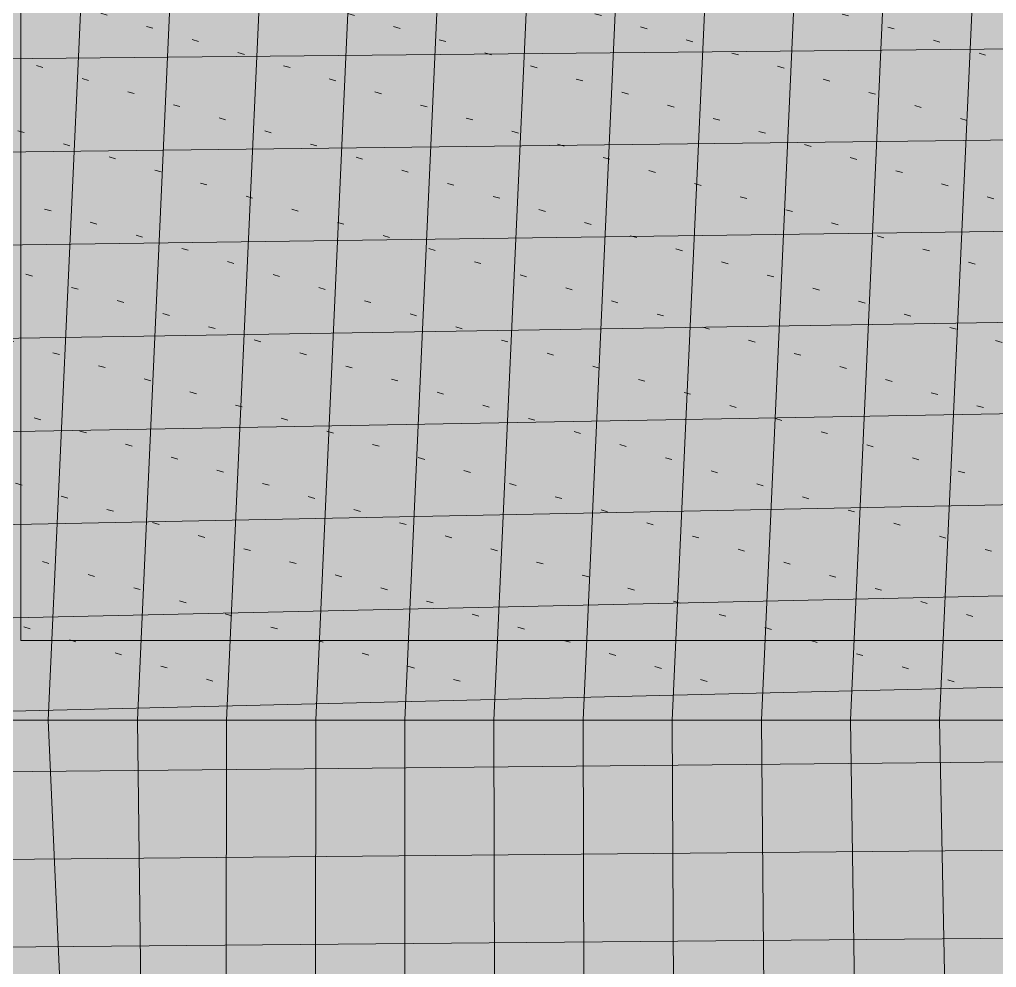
# Model space of a CAD drawing. Header units: millimetres. Extents: x 0 to 1313252738, y -131 to 560100888.
# Drawn here: x 1312565539 to 1312568058, y 560048669 to 560051113 of the extents above; entities that cross this region are included whole.
import ezdxf

# ---------------------------------------------------------------- set-up
doc = ezdxf.new("R2010")
doc.units = ezdxf.units.MM
for name, color, linetype, lineweight in [('005床材(石)', 7, 'Continuous', 0), ('006サウナヒータ-', 7, 'Continuous', 0), ('石ベンチ', 7, 'Continuous', 13), ('石風呂', 7, 'Continuous', 13)]:
    doc.layers.add(name, color=color, linetype=linetype, lineweight=lineweight)
pattern_1 = [(180, (0, 0), (-1.42e-14, -228.6), []), (270, (0, 0), (228.6, -4.26e-14), [])]

msp = doc.modelspace()

# ---------------------------------------------------------------- hatches: boundary and pattern name
at = {"layer": '005床材(石)', "true_color": 0x939598, "transparency": 33554556}
h = msp.add_hatch(color=252, dxfattribs=at)
h.dxf.hatch_style = 1
h.paths.add_polyline_path([(1312568412.575057, 560048538.0683593), (1312570612.575057, 560048538.0683593), (1312570612.575057, 560049306.5683593), (1312565337.575057, 560049306.5683593), (1312565337.575057, 560052136.5683644), (1312563737.575057, 560052136.5683644), (1312563717.575056, 560052136.5683644), (1312563717.575057, 560046968.0683594), (1312563762.575057, 560046968.0683594), (1312564042.575057, 560046968.0683594), (1312564042.575057, 560046943.0683594), (1312563762.575057, 560046943.0683594), (1312563762.575057, 560046738.0683594), (1312564857.575057, 560046738.0683594), (1312564857.575057, 560046943.0683594), (1312564617.575057, 560046943.0683594), (1312564617.575057, 560046968.0683594), (1312565127.575057, 560046968.0683594), (1312565127.575057, 560046943.0683594), (1312564887.575057, 560046943.0683594), (1312564887.575057, 560046738.0683594), (1312565937.575057, 560046738.0683594), (1312565937.575057, 560046943.0683594), (1312565702.575057, 560046943.0683594), (1312565702.575057, 560046968.0683594), (1312565967.575057, 560046968.0683594), (1312565967.575057, 560046738.0683594), (1312568412.575057, 560046738.0683594), (1312568412.575057, 560046838.0683594), (1312568412.575057, 560046938.0683593)])
h.paths.add_polyline_path([(1312567422.575057, 560046013.0683593), (1312568392.698929, 560046013.2606983), (1312568392.698929, 560046033.278542), (1312568392.575057, 560046618.0683594), (1312568392.575057, 560046638.0683593), (1312568412.575057, 560046638.0683593), (1312568412.575057, 560046738.0683594), (1312565967.575057, 560046738.0683594), (1312565967.575057, 560045878.0683593), (1312565967.575057, 560044153.0683593), (1312567422.575057, 560044153.0683593)])
h.paths.add_polyline_path([(1312565937.575057, 560046738.0683594), (1312564887.575057, 560046738.0683594), (1312564887.575057, 560045878.0683593), (1312565937.575057, 560045878.0683593)])
h.paths.add_polyline_path([(1312564857.575057, 560046738.0683594), (1312563762.575057, 560046738.0683594), (1312563762.575057, 560045878.0683593), (1312564857.575057, 560045878.0683593)])
at = {"layer": '005床材(石)', "true_color": 0x636466}
h = msp.add_hatch(dxfattribs=at)
h.set_pattern_fill('ACAD_ISO07W100', color=251, scale=35, angle=163.9999999999999)
h.set_pattern_definition([(163.9999999999999, (0, 0), (-48.23653726797494, -168.2207967892057), [17.5, -105])])
h.paths.add_polyline_path([(1312570612.575057, 560052136.5683594), (1312570612.575057, 560049306.5683593), (1312565337.575057, 560049306.5683593), (1312565337.575057, 560052136.5683644), (1312570082.575057, 560052136.5683644)])
at = {"layer": '005床材(石)', "true_color": 0x4a4a4a, "transparency": 33554597}
h = msp.add_hatch(color=251, dxfattribs=at)
h.dxf.hatch_style = 1
h.paths.add_polyline_path([(1312570612.575057, 560052136.5683594), (1312570612.575057, 560049306.5683593), (1312565337.575057, 560049306.5683593), (1312565337.575057, 560052136.5683644), (1312570082.575057, 560052136.5683644)])
h.paths.add_polyline_path([(1312570407.575057, 560051931.5683594), (1312565542.575057, 560051931.5683594), (1312565542.575057, 560049511.5683593), (1312570407.575057, 560049511.5683593), (1312570407.575057, 560050536.5683593), (1312570307.575057, 560050536.5683593), (1312570307.575057, 560050906.5683594), (1312570407.575057, 560050906.5683594)], flags=16)
at = {"layer": '005床材(石)'}
h = msp.add_hatch(color=8, dxfattribs=at)
h.dxf.hatch_style = 1
h.paths.add_polyline_path([(1312570612.575057, 560052136.5683594), (1312569897.57513, 560052136.5683594), (1312569897.57513, 560052136.568334), (1312569897.57513, 560052136.568334), (1312569537.575126, 560052136.568336), (1312569537.575126, 560052136.5683348), (1312569537.575126, 560052136.5683348), (1312569237.575123, 560052136.5683365), (1312569237.575123, 560052136.5683364), (1312569237.575122, 560052136.5683364), (1312568957.575119, 560052136.568338), (1312568957.575119, 560052136.5683378), (1312568957.575119, 560052136.5683378), (1312568657.575116, 560052136.5683397), (1312568657.575116, 560052136.5683393), (1312568657.575115, 560052136.5683393), (1312568377.575112, 560052136.568341), (1312568377.575112, 560052136.5683408), (1312568377.575112, 560052136.5683408), (1312568097.575109, 560052136.5683423), (1312568097.575109, 560052136.5683421), (1312568097.575109, 560052136.5683421), (1312567797.575105, 560052136.5683441), (1312567797.575105, 560052136.5683436), (1312567797.575105, 560052136.5683436), (1312567517.575102, 560052136.5683455), (1312567517.575102, 560052136.5683452), (1312567517.575102, 560052136.5683452), (1312567377.5751, 560052136.5683461), (1312567377.5751, 560052136.5683459), (1312567377.5751, 560052136.5683459), (1312567217.575098, 560052136.5683469), (1312567217.575098, 560052136.5683467), (1312567217.575098, 560052136.5683467), (1312567077.575097, 560052136.5683477), (1312567077.575097, 560052136.5683473), (1312567077.575097, 560052136.5683473), (1312566937.575095, 560052136.5683483), (1312566937.575095, 560052136.5683482), (1312566937.575095, 560052136.5683482), (1312566797.575093, 560052136.5683491), (1312566797.575093, 560052136.5683489), (1312566797.575093, 560052136.5683489), (1312566657.575092, 560052136.5683498), (1312566657.575092, 560052136.5683496), (1312566657.575091, 560052136.5683496), (1312566497.57509, 560052136.5683508), (1312566497.57509, 560052136.5683504), (1312566497.57509, 560052136.5683504), (1312566357.575088, 560052136.5683515), (1312566357.575088, 560052136.5683511), (1312566357.575088, 560052136.5683511), (1312566217.575086, 560052136.5683521), (1312566217.575086, 560052136.5683519), (1312566217.575086, 560052136.5683519), (1312566077.575085, 560052136.5683532), (1312566077.575085, 560052136.5683526), (1312566077.575084, 560052136.5683526), (1312565937.575083, 560052136.5683539), (1312565937.575083, 560052136.5683532), (1312565937.575083, 560052136.5683532), (1312565777.575081, 560052136.5683548), (1312565777.575081, 560052136.5683541), (1312565777.575081, 560052136.5683541), (1312565637.57508, 560052136.5683557), (1312565637.57508, 560052136.5683547), (1312565637.575079, 560052136.5683547), (1312565497.575078, 560052136.568357), (1312565497.575078, 560052136.5683554), (1312565497.575078, 560052136.5683554), (1312565477.575078, 560052136.5683559), (1312565477.575078, 560052136.5683557), (1312565477.575077, 560052136.5683557), (1312565357.575076, 560052136.5683588), (1312565357.575076, 560052136.5683564), (1312565357.575076, 560052136.5683564), (1312565337.575076, 560052136.5683594), (1312565337.575076, 560052136.5683564), (1312565337.575057, 560049306.5683593), (1312570612.575057, 560049306.5683593)], flags=17)
h.paths.add_polyline_path([(1312570612.575057, 560052136.5683594), (1312570082.575057, 560052136.5683594), (1312569897.57513, 560052136.5683594), (1312569897.57513, 560052136.568334), (1312569897.57513, 560052136.568334), (1312569537.575126, 560052136.568336), (1312569537.575126, 560052136.5683348), (1312569537.575126, 560052136.5683348), (1312569237.575123, 560052136.5683365), (1312569237.575123, 560052136.5683364), (1312569237.575122, 560052136.5683364), (1312568957.575119, 560052136.568338), (1312568957.575119, 560052136.5683378), (1312568957.575119, 560052136.5683378), (1312568657.575116, 560052136.5683397), (1312568657.575116, 560052136.5683393), (1312568657.575115, 560052136.5683393), (1312568377.575112, 560052136.568341), (1312568377.575112, 560052136.5683408), (1312568377.575112, 560052136.5683408), (1312568097.575109, 560052136.5683423), (1312568097.575109, 560052136.5683421), (1312568097.575109, 560052136.5683421), (1312567797.575105, 560052136.5683441), (1312567797.575105, 560052136.5683436), (1312567797.575105, 560052136.5683436), (1312567517.575102, 560052136.5683455), (1312567517.575102, 560052136.5683452), (1312567517.575102, 560052136.5683452), (1312567377.5751, 560052136.5683461), (1312567377.5751, 560052136.5683459), (1312567377.5751, 560052136.5683459), (1312567217.575098, 560052136.5683469), (1312567217.575098, 560052136.5683467), (1312567217.575098, 560052136.5683467), (1312567077.575097, 560052136.5683477), (1312567077.575097, 560052136.5683473), (1312567077.575097, 560052136.5683473), (1312566937.575095, 560052136.5683483), (1312566937.575095, 560052136.5683482), (1312566937.575095, 560052136.5683482), (1312566797.575093, 560052136.5683491), (1312566797.575093, 560052136.5683489), (1312566797.575093, 560052136.5683489), (1312566657.575092, 560052136.5683498), (1312566657.575092, 560052136.5683496), (1312566657.575091, 560052136.5683496), (1312566497.57509, 560052136.5683508), (1312566497.57509, 560052136.5683504), (1312566497.57509, 560052136.5683504), (1312566357.575088, 560052136.5683515), (1312566357.575088, 560052136.5683511), (1312566357.575088, 560052136.5683511), (1312566217.575086, 560052136.5683521), (1312566217.575086, 560052136.5683519), (1312566217.575086, 560052136.5683519), (1312566077.575085, 560052136.5683532), (1312566077.575085, 560052136.5683526), (1312566077.575084, 560052136.5683526), (1312565937.575083, 560052136.5683539), (1312565937.575083, 560052136.5683532), (1312565937.575083, 560052136.5683532), (1312565777.575081, 560052136.5683548), (1312565777.575081, 560052136.5683541), (1312565777.575081, 560052136.5683541), (1312565637.57508, 560052136.5683557), (1312565637.57508, 560052136.5683547), (1312565637.575079, 560052136.5683547), (1312565497.575078, 560052136.568357), (1312565497.575078, 560052136.5683554), (1312565497.575078, 560052136.5683554), (1312565477.575078, 560052136.5683559), (1312565477.575078, 560052136.5683557), (1312565477.575077, 560052136.5683557), (1312565357.575076, 560052136.5683588), (1312565357.575076, 560052136.5683564), (1312565357.575076, 560052136.5683564), (1312565337.575076, 560052136.5683594), (1312565337.575076, 560052136.5683564), (1312565337.575057, 560049306.5683593), (1312570612.575057, 560049306.5683593)], flags=17)
h.paths.add_polyline_path([(1312570407.575057, 560051931.5683594), (1312565542.575057, 560051931.5683594), (1312565542.575057, 560049511.5683593), (1312570407.575057, 560049511.5683593), (1312570407.575057, 560050536.5683593), (1312570307.575057, 560050536.5683593), (1312570307.575057, 560050906.5683594), (1312570407.575057, 560050906.5683594)], flags=0)
at = {"layer": '005床材(石)', "true_color": 0x636466, "transparency": 33554511}
h = msp.add_hatch(color=251, dxfattribs=at)
h.dxf.hatch_style = 1
h.paths.add_polyline_path([(1312570405.329442, 560051931.2520295), (1312565540.329442, 560051931.2520295), (1312565540.329442, 560049511.2520295), (1312570405.329442, 560049511.2520295), (1312570405.329442, 560050536.2520295), (1312570305.329443, 560050536.2520295), (1312570305.329443, 560050906.2520295), (1312570405.329442, 560050906.2520295)])
at = {"layer": '006サウナヒータ-', "transparency": 33554556}
h = msp.add_hatch(dxfattribs=at)
h.set_pattern_fill('ANSI37', color=0, scale=72, angle=135)
h.set_pattern_definition(pattern_1)
h.paths.add_polyline_path([(1312565337.575057, 560052136.5683594), (1312566910.075057, 560052136.5683594), (1312566910.075057, 560052388.0683593), (1312566305.575057, 560052388.0683593), (1312566305.575057, 560052354.5683644), (1312565006.575057, 560052354.5683644), (1312565006.575057, 560052311.5683644), (1312565017.575072, 560052311.5683644), (1312565017.575072, 560052136.5683581), (1312565017.575072, 560052136.568358), (1312565017.575072, 560052311.5683644), (1312564997.575072, 560052311.5683644), (1312564997.575072, 560052136.5683581), (1312564997.575072, 560052136.5683581), (1312564997.575072, 560052311.5683644), (1312564977.575072, 560052311.5683644), (1312564977.575071, 560052136.5683583), (1312564977.575072, 560052136.5683581), (1312564977.575072, 560052311.5683644), (1312564957.575071, 560052311.5683644), (1312564957.575071, 560052136.5683584), (1312564957.575071, 560052136.5683583), (1312564957.575071, 560052311.5683644), (1312564937.575071, 560052311.5683644), (1312564937.575071, 560052136.5683585), (1312564937.575071, 560052136.5683584), (1312564937.575071, 560052311.5683644), (1312564917.575071, 560052311.5683644), (1312564917.575071, 560052136.5683587), (1312564917.575071, 560052136.5683585), (1312564917.575071, 560052311.5683644), (1312564897.575071, 560052311.5683644), (1312564897.57507, 560052136.5683587), (1312564897.575071, 560052136.5683585), (1312564897.575071, 560052311.5683644), (1312564877.57507, 560052311.5683644), (1312564877.57507, 560052136.5683587), (1312564877.57507, 560052136.5683587), (1312564877.57507, 560052311.5683644), (1312564857.57507, 560052311.5683644), (1312564857.57507, 560052136.5683588), (1312564857.57507, 560052136.5683587), (1312564857.57507, 560052311.5683644), (1312564837.57507, 560052311.5683644), (1312564837.57507, 560052136.568359), (1312564837.57507, 560052136.5683588), (1312564837.57507, 560052311.5683644), (1312564817.57507, 560052311.5683644), (1312564817.57507, 560052136.5683591), (1312564817.57507, 560052136.568359), (1312564817.57507, 560052311.5683644), (1312564797.57507, 560052311.5683644), (1312564797.575069, 560052136.5683591), (1312564797.57507, 560052136.5683591), (1312564797.57507, 560052311.5683644), (1312564777.575069, 560052311.5683644), (1312564777.575069, 560052136.5683594), (1312564777.575069, 560052136.5683591), (1312564777.575069, 560052311.5683644), (1312564757.575069, 560052311.5683644), (1312564757.575069, 560052136.5683594), (1312564757.575069, 560052136.5683591), (1312564757.575069, 560052311.5683644), (1312564737.575069, 560052311.5683644), (1312564737.575069, 560052136.5683595), (1312564737.575069, 560052136.5683594), (1312564737.575069, 560052311.5683644), (1312564717.575068, 560052311.5683644), (1312564717.575068, 560052136.5683595), (1312564717.575068, 560052136.5683595), (1312564717.575068, 560052311.5683644), (1312564697.575068, 560052311.5683644), (1312564697.575068, 560052136.5683596), (1312564697.575068, 560052136.5683595), (1312564697.575068, 560052311.5683644), (1312564677.575068, 560052311.5683644), (1312564677.575068, 560052136.5683597), (1312564677.575068, 560052136.5683596), (1312564677.575068, 560052311.5683644), (1312564657.575068, 560052311.5683644), (1312564657.575068, 560052136.5683599), (1312564657.575068, 560052136.5683597), (1312564657.575068, 560052311.5683644), (1312564637.575068, 560052311.5683644), (1312564637.575067, 560052136.5683602), (1312564637.575068, 560052136.5683599), (1312564637.575068, 560052311.5683644), (1312564617.575067, 560052311.5683644), (1312564617.575067, 560052136.5683602), (1312564617.575067, 560052136.5683599), (1312564617.575067, 560052311.5683644), (1312564597.575067, 560052311.5683644), (1312564597.575067, 560052136.5683602), (1312564597.575067, 560052136.5683602), (1312564597.575067, 560052311.5683644), (1312564577.575067, 560052311.5683644), (1312564577.575067, 560052136.5683603), (1312564577.575067, 560052136.5683602), (1312564577.575067, 560052311.5683644), (1312564557.575067, 560052311.5683644), (1312564557.575066, 560052136.5683603), (1312564557.575067, 560052136.5683603), (1312564557.575067, 560052311.5683644), (1312564537.575066, 560052311.5683644), (1312564537.575066, 560052136.5683606), (1312564537.575066, 560052136.5683603), (1312564537.575066, 560052311.5683644), (1312564517.575066, 560052311.5683644), (1312564517.575066, 560052136.5683607), (1312564517.575066, 560052136.5683606), (1312564517.575066, 560052311.5683644), (1312564497.575066, 560052311.5683644), (1312564497.575066, 560052136.5683608), (1312564497.575066, 560052136.5683607), (1312564497.575066, 560052311.5683644), (1312564437.575065, 560052311.5683644), (1312564437.575065, 560052136.568361), (1312564437.575065, 560052136.5683608), (1312564437.575065, 560052311.5683644), (1312564417.575065, 560052311.5683644), (1312564417.575065, 560052136.5683612), (1312564417.575065, 560052136.568361), (1312564417.575065, 560052311.5683644), (1312564397.575065, 560052311.5683644), (1312564397.575064, 560052136.5683613), (1312564397.575065, 560052136.5683612), (1312564397.575065, 560052311.5683644), (1312564377.575064, 560052311.5683644), (1312564377.575064, 560052136.5683613), (1312564377.575064, 560052136.5683613), (1312564377.575064, 560052311.5683644), (1312564357.575064, 560052311.5683644), (1312564357.575064, 560052136.5683615), (1312564357.575064, 560052136.5683613), (1312564357.575064, 560052311.5683644), (1312564337.575064, 560052311.5683644), (1312564337.575064, 560052136.5683616), (1312564337.575064, 560052136.5683615), (1312564337.575064, 560052311.5683644), (1312564317.575064, 560052311.5683644), (1312564317.575064, 560052136.5683616), (1312564317.575064, 560052136.5683615), (1312564317.575064, 560052311.5683644), (1312564297.575063, 560052311.5683644), (1312564297.575063, 560052136.5683618), (1312564297.575063, 560052136.5683616), (1312564297.575063, 560052311.5683644), (1312564277.575063, 560052311.5683644), (1312564277.575063, 560052136.5683619), (1312564277.575063, 560052136.5683618), (1312564277.575063, 560052311.5683644), (1312564257.575063, 560052311.5683644), (1312564257.575063, 560052136.5683619), (1312564257.575063, 560052136.5683619), (1312564257.575063, 560052311.5683644), (1312564237.575063, 560052311.5683644), (1312564237.575063, 560052136.5683621), (1312564237.575063, 560052136.5683619), (1312564237.575063, 560052311.5683644), (1312564217.575063, 560052311.5683644), (1312564217.575062, 560052136.5683622), (1312564217.575063, 560052136.5683621), (1312564217.575063, 560052311.5683644), (1312564197.575062, 560052311.5683644), (1312564197.575062, 560052136.5683624), (1312564197.575062, 560052136.5683622), (1312564197.575062, 560052311.5683644), (1312564177.575062, 560052311.5683644), (1312564177.575062, 560052136.5683624), (1312564177.575062, 560052136.5683622), (1312564177.575062, 560052311.5683644), (1312564157.575062, 560052311.5683644), (1312564157.575062, 560052136.5683625), (1312564157.575062, 560052136.5683624), (1312564157.575062, 560052311.5683644), (1312564137.575062, 560052311.5683644), (1312564137.575061, 560052136.5683626), (1312564137.575062, 560052136.5683625), (1312564137.575062, 560052311.5683644), (1312564117.575061, 560052311.5683644), (1312564117.575061, 560052136.5683627), (1312564117.575061, 560052136.5683626), (1312564117.575061, 560052311.5683644), (1312564097.575061, 560052311.5683644), (1312564097.575061, 560052136.5683628), (1312564097.575061, 560052136.5683627), (1312564097.575061, 560052311.5683644), (1312564077.575061, 560052311.5683644), (1312564077.575061, 560052136.5683628), (1312564077.575061, 560052136.5683628), (1312564077.575061, 560052311.5683644), (1312564057.575061, 560052311.5683644), (1312564057.575061, 560052136.568363), (1312564057.575061, 560052136.5683628), (1312564057.575061, 560052311.5683644), (1312564037.57506, 560052311.5683644), (1312564037.57506, 560052136.568363), (1312564037.57506, 560052136.5683628), (1312564037.57506, 560052311.5683644), (1312564017.57506, 560052311.5683644), (1312564017.57506, 560052136.5683632), (1312564017.57506, 560052136.568363), (1312564017.57506, 560052311.5683644), (1312563997.57506, 560052311.5683644), (1312563997.57506, 560052136.5683633), (1312563997.57506, 560052136.5683632), (1312563997.57506, 560052311.5683644), (1312563977.57506, 560052311.5683644), (1312563977.57506, 560052136.5683634), (1312563977.57506, 560052136.5683633), (1312563977.57506, 560052311.5683644), (1312563957.57506, 560052311.5683644), (1312563957.575059, 560052136.5683634), (1312563957.57506, 560052136.5683634), (1312563957.57506, 560052311.5683644), (1312563937.575059, 560052311.5683644), (1312563937.575059, 560052136.5683637), (1312563937.575059, 560052136.5683634), (1312563937.575059, 560052311.5683644), (1312563917.575059, 560052311.5683644), (1312563917.575059, 560052136.5683637), (1312563917.575059, 560052136.5683637), (1312563917.575059, 560052311.5683644), (1312563897.575059, 560052311.5683644), (1312563897.575058, 560052136.5683637), (1312563897.575059, 560052136.5683637), (1312563897.575059, 560052311.5683644), (1312563877.575058, 560052311.5683644), (1312563877.575058, 560052136.5683639), (1312563877.575058, 560052136.5683637), (1312563877.575058, 560052311.5683644), (1312563857.575058, 560052311.5683644), (1312563857.575058, 560052136.568364), (1312563857.575058, 560052136.5683639), (1312563857.575058, 560052311.5683644), (1312563837.575058, 560052311.5683644), (1312563837.575058, 560052136.5683641), (1312563837.575058, 560052136.568364), (1312563837.575058, 560052311.5683644), (1312563817.575058, 560052311.5683644), (1312563817.575058, 560052136.5683644), (1312563817.575058, 560052136.5683641), (1312563817.575058, 560052311.5683644), (1312563797.575058, 560052311.5683644), (1312563797.575057, 560052136.5683644), (1312563797.575058, 560052136.5683644), (1312563797.575058, 560052311.5683644), (1312563777.575057, 560052311.5683644), (1312563777.575057, 560052136.5683644), (1312563757.575057, 560052136.5683644), (1312563757.575057, 560052311.5683644), (1312563737.575057, 560052311.5683644), (1312563737.575057, 560052136.5683644), (1312563717.575056, 560052136.5683644), (1312563717.575057, 560046968.0683594), (1312563762.575057, 560046968.0683594), (1312564042.575057, 560046968.0683594), (1312564042.575057, 560046943.0683594), (1312563762.575057, 560046943.0683594), (1312563762.575057, 560046738.0683594), (1312564857.575057, 560046738.0683594), (1312564857.575057, 560046943.0683594), (1312564617.575057, 560046943.0683594), (1312564617.575057, 560046968.0683594), (1312565127.575057, 560046968.0683594), (1312565127.575057, 560046943.0683594), (1312564887.575057, 560046943.0683594), (1312564887.575057, 560046738.0683594), (1312565937.575057, 560046738.0683594), (1312565937.575057, 560046943.0683594), (1312565702.575057, 560046943.0683594), (1312565702.575057, 560046968.0683594), (1312565967.575057, 560046968.0683594), (1312565967.575057, 560046738.0683594), (1312568412.575057, 560046738.0683594), (1312568412.575057, 560046838.0683594), (1312568412.575057, 560046938.0683593), (1312568412.575057, 560048538.0683593), (1312570612.575057, 560048538.0683593), (1312570612.575057, 560049306.5683593), (1312565337.575057, 560049306.5683593)])
h.paths.add_polyline_path([(1312568392.698929, 560046033.278542), (1312568392.575057, 560046618.0683594), (1312568392.575057, 560046638.0683593), (1312568412.575057, 560046638.0683593), (1312568412.575057, 560046738.0683594), (1312565967.575057, 560046738.0683594), (1312565967.575057, 560045878.0683593), (1312565967.575057, 560044153.0683593), (1312567422.575057, 560044153.0683593), (1312567422.575057, 560046013.0683593), (1312568392.698929, 560046013.2606983)])
h.paths.add_polyline_path([(1312565937.575057, 560046738.0683594), (1312564887.575057, 560046738.0683594), (1312564887.575057, 560045878.0683593), (1312565937.575057, 560045878.0683593)])
h.paths.add_polyline_path([(1312564857.575057, 560046738.0683594), (1312563762.575057, 560046738.0683594), (1312563762.575057, 560045878.0683593), (1312564857.575057, 560045878.0683593)])
at = {"layer": '石ベンチ', "true_color": 0x636466}
h = msp.add_hatch(dxfattribs=at)
h.set_pattern_fill('ANSI37', color=251, scale=72, angle=135)
h.set_pattern_definition(pattern_1)
h.paths.add_polyline_path([(1312570612.575057, 560052136.5683594), (1312570612.575057, 560049306.5683593), (1312565337.575057, 560049306.5683593), (1312565337.575057, 560052136.5683594)])

# ---------------------------------------------------------------- linework, layer by layer
at = {"layer": '005床材(石)'}
msp.add_lwpolyline([(1312565337.575057, 560052136.5683594), (1312570612.575057, 560052136.5683594), (1312570612.575057, 560049306.5683593), (1312565337.575057, 560049306.5683593)], close=True, dxfattribs=at)
msp.add_lwpolyline([(1312565337.575057, 560052136.5683594), (1312570612.575057, 560052136.5683594), (1312570612.575057, 560049306.5683593), (1312565337.575057, 560049306.5683593)], close=True, dxfattribs=at)
msp.add_lwpolyline([(1312570407.575057, 560050536.5683593), (1312570407.575057, 560049511.5683593), (1312565542.575057, 560049511.5683593), (1312565542.575057, 560051931.5683594), (1312570407.575057, 560051931.5683594), (1312570407.575057, 560050906.5683594)], dxfattribs=at)
at = {"layer": '石風呂'}
for p, q in [((1312565542.575057, 560051931.5683594), (1312565542.575057, 560049511.5683593)), ((1312565542.575057, 560049511.5683593), (1312570407.575057, 560049511.5683593)), ((1312565337.575057, 560049306.5683593), (1312570612.575057, 560049306.5683593))]:
    msp.add_line(p, q, dxfattribs=at)

doc.saveas('drawing.dxf')
